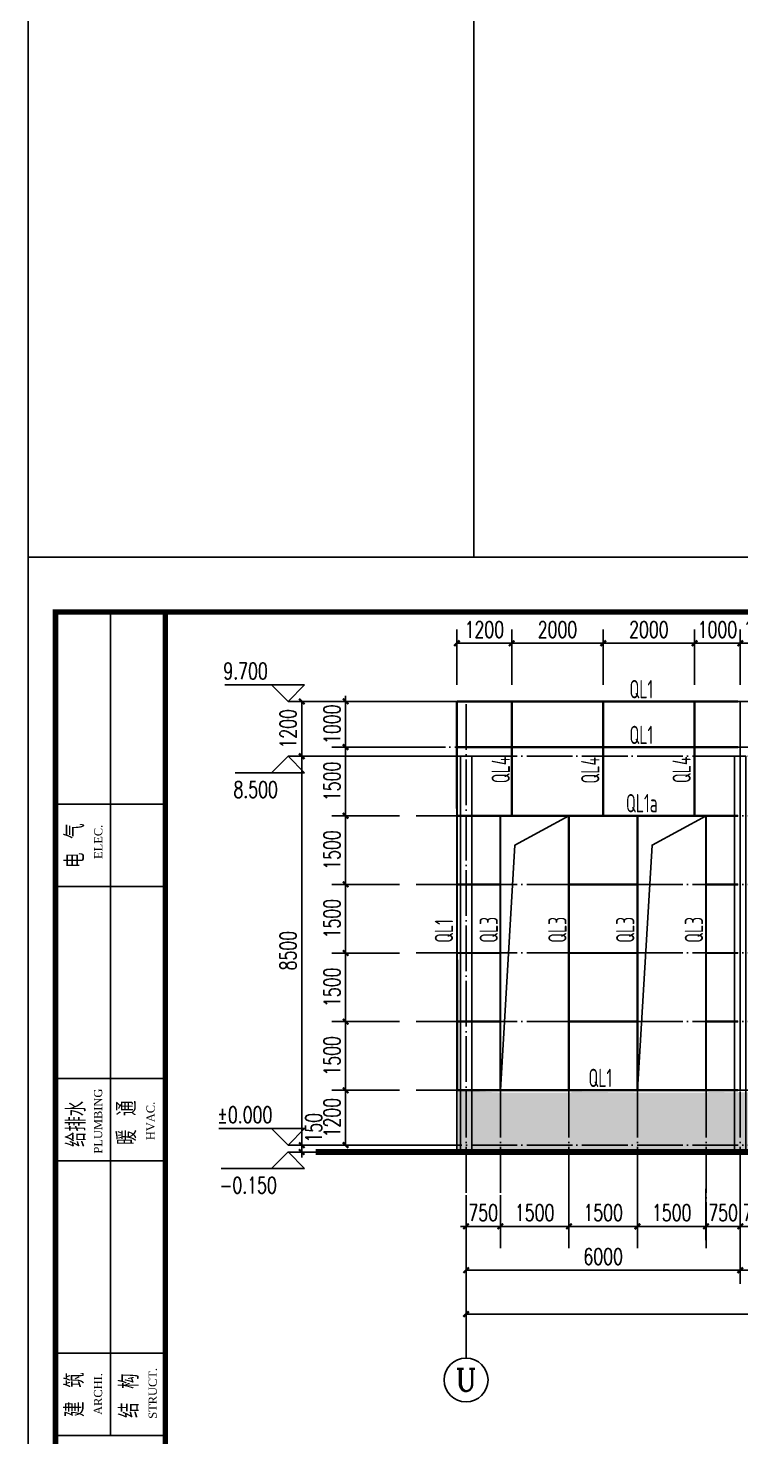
# Model space of a CAD drawing. Extents: x 14207793 to 14719554, y -1675802 to -1228715.
# Drawn here: x 14207793 to 14223388, y -1495722 to -1464928 of the extents above; entities that cross this region are included whole.
import ezdxf
from ezdxf.enums import TextEntityAlignment as Align

# ---------------------------------------------------------------- set-up
doc = ezdxf.new("R2010")
doc.units = 0
doc.header["$LTSCALE"] = 500
doc.header["$MEASUREMENT"] = 0
doc.linetypes.add('DOTE', pattern=[2.42, 2, -0.2, 0.02, -0.2])
doc.layers.get('0').update_dxf_attribs({"linetype": 'CONTINUOUS'})
doc.layers.get('DEFPOINTS').update_dxf_attribs({"color": 140, "linetype": 'CONTINUOUS'})
for name, color, linetype in [('AXIS', 3, 'CONTINUOUS'), ('AXIS_TEXT', 7, 'CONTINUOUS'), ('DIM_ELEV', 3, 'CONTINUOUS'), ('DOTE', 8, 'DOTE'), ('LAYER1', 150, 'CONTINUOUS'), ('PUB_DIM', 3, 'CONTINUOUS'), ('PUB_TEXT', 6, 'CONTINUOUS'), ('PUB_TITLE', 4, 'CONTINUOUS')]:
    doc.layers.add(name, color=color, linetype=linetype)
doc.styles.add('_TCH_AXIS', font='COMPLEX', dxfattribs={"bigfont": 'GBCBIG'})
doc.styles.add('_TCH_DIM', font='SIMPLEX', dxfattribs={"bigfont": 'GBCBIG'})
doc.styles.add('_TCH_DIM_T3', font='SIMPLEX', dxfattribs={"width": 0.705882, "bigfont": 'GBCBIG'})
doc.styles.add('GHF', font='TIMES.TTF')
doc.styles.add('HZ', font='txt', dxfattribs={"width": 0.8, "bigfont": 'hztxt'})
doc.styles.add('TSSD_REIN', font='Tssdeng.shx', dxfattribs={"width": 0.65, "bigfont": 'hztxt.shx'})
doc.dimstyles.new('_TCH_ARCH&&120', dxfattribs={"dimtxt": 357, "dimasz": 120, "dimexe": 300, "dimexo": 360, "dimgap": 120, "dimtad": 1, "dimdec": 0, "dimzin": 0, "dimdsep": 46, "dimtxsty": '_TCH_DIM_T3', "dimblk": 'ARCHTICK', "dimcen": 0.09, "dimclrt": 7, "dimazin": 2, "dimtfac": 1, "dimtdec": 0, "dimtix": 1, "dimtmove": 2, "dimatfit": 3, "dimfxl": 0, "dimtolj": 1, "dimtzin": 0, "dimarcsym": 0})

# ---------------------------------------------------------------- blocks, each defined once
blk = doc.blocks.new('_ArchTick')
at = {"color": 0, "linetype": 'ByBlock', "const_width": 0.4}
blk.add_lwpolyline([(-0.5, -0.5), (0.5, 0.5)], dxfattribs=at)
blk = doc.blocks.new('*D200')
at = {"layer": 'DEFPOINTS', "color": 0}
for p in [(14214740, -1488146), (14216282, -1488146), (14216282, -1489346)]:
    blk.add_point(p, dxfattribs=at)
at = {"layer": 'PUB_DIM', "color": 0, "lineweight": -2}
for p, q in [((14215922, -1488146), (14214440, -1488146)), ((14214740, -1489346), (14214740, -1488146)), ((14215922, -1489346), (14214440, -1489346))]:
    blk.add_line(p, q, dxfattribs=at)
at = {"layer": 'PUB_DIM', "color": 0, "lineweight": -2, "xscale": 120, "yscale": 120, "zscale": 120}
for p, rotation in [((14214740, -1488146), 90), ((14214740, -1489346), 270)]:
    blk.add_blockref('_ArchTick', p, dxfattribs=dict(at, rotation=rotation))
at = {"layer": 'PUB_DIM', "color": 7, "insert": (14214442, -1488745), "char_height": 357, "attachment_point": 5, "rotation": 90, "style": '_TCH_DIM_T3'}
blk.add_mtext('\\A1;1200', dxfattribs=at)
blk = doc.blocks.new('*D201')
at = {"layer": 'DEFPOINTS', "color": 0}
for p in [(14214740, -1486646), (14216282, -1486646), (14216282, -1488146)]:
    blk.add_point(p, dxfattribs=at)
at = {"layer": 'PUB_DIM', "color": 0, "lineweight": -2}
for p, q in [((14215922, -1486646), (14214440, -1486646)), ((14214740, -1488146), (14214740, -1486646)), ((14215922, -1488146), (14214440, -1488146))]:
    blk.add_line(p, q, dxfattribs=at)
at = {"layer": 'PUB_DIM', "color": 0, "lineweight": -2, "xscale": 120, "yscale": 120, "zscale": 120}
for p, rotation in [((14214740, -1486646), 90), ((14214740, -1488146), 270)]:
    blk.add_blockref('_ArchTick', p, dxfattribs=dict(at, rotation=rotation))
at = {"layer": 'PUB_DIM', "color": 7, "insert": (14214442, -1487395), "char_height": 357, "attachment_point": 5, "rotation": 90, "style": '_TCH_DIM_T3'}
blk.add_mtext('\\A1;1500', dxfattribs=at)
blk = doc.blocks.new('*D202')
at = {"layer": 'DEFPOINTS', "color": 0}
for p in [(14214740, -1480646), (14216282, -1480646), (14216282, -1482146)]:
    blk.add_point(p, dxfattribs=at)
at = {"layer": 'PUB_DIM', "color": 0, "lineweight": -2}
for p, q in [((14215922, -1480646), (14214440, -1480646)), ((14214740, -1482146), (14214740, -1480646)), ((14215922, -1482146), (14214440, -1482146))]:
    blk.add_line(p, q, dxfattribs=at)
at = {"layer": 'PUB_DIM', "color": 0, "lineweight": -2, "xscale": 120, "yscale": 120, "zscale": 120}
for p, rotation in [((14214740, -1480646), 90), ((14214740, -1482146), 270)]:
    blk.add_blockref('_ArchTick', p, dxfattribs=dict(at, rotation=rotation))
at = {"layer": 'PUB_DIM', "color": 7, "insert": (14214442, -1481395), "char_height": 357, "attachment_point": 5, "rotation": 90, "style": '_TCH_DIM_T3'}
blk.add_mtext('\\A1;1500', dxfattribs=at)
blk = doc.blocks.new('*D203')
at = {"layer": 'DEFPOINTS', "color": 0}
for p in [(14213780, -1489346), (14216642, -1489346), (14216642, -1489496)]:
    blk.add_point(p, dxfattribs=at)
at = {"layer": 'PUB_DIM', "color": 0, "lineweight": -2}
for p, q in [((14216282, -1489346), (14213480, -1489346)), ((14216282, -1489496), (14213480, -1489496)), ((14213780, -1489346), (14213780, -1489226)), ((14213780, -1489496), (14213780, -1489346)), ((14213780, -1489496), (14213780, -1489616))]:
    blk.add_line(p, q, dxfattribs=at)
at = {"layer": 'PUB_DIM', "color": 0, "lineweight": -2, "xscale": 120, "yscale": 120, "zscale": 120}
for p, rotation in [((14213780, -1489346), 270), ((14213780, -1489496), 90)]:
    blk.add_blockref('_ArchTick', p, dxfattribs=dict(at, rotation=rotation))
at = {"layer": 'PUB_DIM', "color": 7, "insert": (14214043, -1488967), "char_height": 357, "attachment_point": 5, "rotation": 90, "style": '_TCH_DIM_T3'}
blk.add_mtext('\\A1;150', dxfattribs=at)
blk = doc.blocks.new('*D204')
at = {"layer": 'DEFPOINTS', "color": 0}
for p in [(14213780, -1480846), (14216642, -1480846), (14216642, -1489346)]:
    blk.add_point(p, dxfattribs=at)
at = {"layer": 'PUB_DIM', "color": 0, "lineweight": -2}
for p, q in [((14216282, -1480846), (14213480, -1480846)), ((14213780, -1489346), (14213780, -1480846)), ((14216282, -1489346), (14213480, -1489346))]:
    blk.add_line(p, q, dxfattribs=at)
at = {"layer": 'PUB_DIM', "color": 0, "lineweight": -2, "xscale": 120, "yscale": 120, "zscale": 120}
for p, rotation in [((14213780, -1480846), 90), ((14213780, -1489346), 270)]:
    blk.add_blockref('_ArchTick', p, dxfattribs=dict(at, rotation=rotation))
at = {"layer": 'PUB_DIM', "color": 7, "insert": (14213482, -1485095), "char_height": 357, "attachment_point": 5, "rotation": 90, "style": '_TCH_DIM_T3'}
blk.add_mtext('\\A1;8500', dxfattribs=at)
blk = doc.blocks.new('*D205')
at = {"layer": 'DEFPOINTS', "color": 0}
for p in [(14213780, -1479646), (14216642, -1479646), (14216642, -1480846)]:
    blk.add_point(p, dxfattribs=at)
at = {"layer": 'PUB_DIM', "color": 0, "lineweight": -2}
for p, q in [((14216282, -1479646), (14213480, -1479646)), ((14213780, -1480846), (14213780, -1479646)), ((14216282, -1480846), (14213480, -1480846))]:
    blk.add_line(p, q, dxfattribs=at)
at = {"layer": 'PUB_DIM', "color": 0, "lineweight": -2, "xscale": 120, "yscale": 120, "zscale": 120}
for p, rotation in [((14213780, -1479646), 90), ((14213780, -1480846), 270)]:
    blk.add_blockref('_ArchTick', p, dxfattribs=dict(at, rotation=rotation))
at = {"layer": 'PUB_DIM', "color": 7, "insert": (14213482, -1480245), "char_height": 357, "attachment_point": 5, "rotation": 90, "style": '_TCH_DIM_T3'}
blk.add_mtext('\\A1;1200', dxfattribs=at)
blk = doc.blocks.new('*D218')
at = {"layer": 'AXIS', "color": 0, "lineweight": -2}
for p, q in [((14217375, -1490713), (14217375, -1492380)), ((14223375, -1490713), (14223375, -1492380)), ((14217375, -1492080), (14223375, -1492080))]:
    blk.add_line(p, q, dxfattribs=at)
at = {"layer": 'DEFPOINTS', "color": 0}
for p in [(14217375, -1490353), (14223375, -1490353), (14223375, -1492080)]:
    blk.add_point(p, dxfattribs=at)
at = {"layer": 'AXIS', "color": 0, "lineweight": -2, "xscale": 120, "yscale": 120, "zscale": 120, "rotation": 180}
blk.add_blockref('_ArchTick', (14217375, -1492080), dxfattribs=at)
at = {"layer": 'AXIS', "color": 0, "lineweight": -2, "xscale": 120, "yscale": 120, "zscale": 120}
blk.add_blockref('_ArchTick', (14223375, -1492080), dxfattribs=at)
at = {"layer": 'AXIS', "color": 7, "insert": (14220375, -1491782), "char_height": 357, "attachment_point": 5, "style": '_TCH_DIM_T3'}
blk.add_mtext('\\A1;6000', dxfattribs=at)
blk = doc.blocks.new('*D219')
at = {"layer": 'AXIS', "color": 0, "lineweight": -2}
for p, q in [((14223375, -1490713), (14223375, -1492380)), ((14229375, -1491160), (14229375, -1492380)), ((14223375, -1492080), (14229375, -1492080))]:
    blk.add_line(p, q, dxfattribs=at)
at = {"layer": 'DEFPOINTS', "color": 0}
for p in [(14223375, -1490353), (14229375, -1490800), (14229375, -1492080)]:
    blk.add_point(p, dxfattribs=at)
at = {"layer": 'AXIS', "color": 0, "lineweight": -2, "xscale": 120, "yscale": 120, "zscale": 120, "rotation": 180}
blk.add_blockref('_ArchTick', (14223375, -1492080), dxfattribs=at)
at = {"layer": 'AXIS', "color": 0, "lineweight": -2, "xscale": 120, "yscale": 120, "zscale": 120}
blk.add_blockref('_ArchTick', (14229375, -1492080), dxfattribs=at)
at = {"layer": 'AXIS', "color": 7, "insert": (14226375, -1491782), "char_height": 357, "attachment_point": 5, "style": '_TCH_DIM_T3'}
blk.add_mtext('\\A1;6000', dxfattribs=at)
blk = doc.blocks.new('*D236')
at = {"layer": 'AXIS', "color": 0, "lineweight": -2}
for p, q in [((14217375, -1491907), (14217375, -1493340)), ((14327775, -1491960), (14327775, -1493340)), ((14217375, -1493040), (14327775, -1493040))]:
    blk.add_line(p, q, dxfattribs=at)
at = {"layer": 'DEFPOINTS', "color": 0}
for p in [(14217375, -1491547), (14327775, -1491600), (14327775, -1493040)]:
    blk.add_point(p, dxfattribs=at)
at = {"layer": 'AXIS', "color": 0, "lineweight": -2, "xscale": 120, "yscale": 120, "zscale": 120, "rotation": 180}
blk.add_blockref('_ArchTick', (14217375, -1493040), dxfattribs=at)
at = {"layer": 'AXIS', "color": 0, "lineweight": -2, "xscale": 120, "yscale": 120, "zscale": 120}
blk.add_blockref('_ArchTick', (14327775, -1493040), dxfattribs=at)
at = {"layer": 'AXIS', "color": 7, "insert": (14272575, -1492742), "char_height": 357, "attachment_point": 5, "style": '_TCH_DIM_T3'}
blk.add_mtext('\\A1;110400', dxfattribs=at)
blk = doc.blocks.new('*D237')
at = {"layer": 'AXIS', "color": 0, "lineweight": -2}
for p, q in [((14217375, -1490436), (14217375, -1491421)), ((14218125, -1490436), (14218125, -1491421)), ((14217375, -1491121), (14217255, -1491121)), ((14217375, -1491121), (14218125, -1491121)), ((14218125, -1491121), (14218245, -1491121))]:
    blk.add_line(p, q, dxfattribs=at)
at = {"layer": 'DEFPOINTS', "color": 0}
for p in [(14217375, -1490076), (14218125, -1490076), (14218125, -1491121)]:
    blk.add_point(p, dxfattribs=at)
at = {"layer": 'AXIS', "color": 0, "lineweight": -2, "xscale": 120, "yscale": 120, "zscale": 120}
blk.add_blockref('_ArchTick', (14217375, -1491121), dxfattribs=at)
at = {"layer": 'AXIS', "color": 0, "lineweight": -2, "xscale": 120, "yscale": 120, "zscale": 120, "rotation": 180}
blk.add_blockref('_ArchTick', (14218125, -1491121), dxfattribs=at)
at = {"layer": 'AXIS', "color": 7, "insert": (14217750, -1490822), "char_height": 357, "attachment_point": 5, "style": '_TCH_DIM_T3'}
blk.add_mtext('\\A1;750', dxfattribs=at)
blk = doc.blocks.new('*D238')
at = {"layer": 'AXIS', "color": 0, "lineweight": -2}
for p, q in [((14219625, -1490304), (14219625, -1491421)), ((14218125, -1490436), (14218125, -1491421)), ((14218125, -1491121), (14219625, -1491121))]:
    blk.add_line(p, q, dxfattribs=at)
at = {"layer": 'DEFPOINTS', "color": 0}
for p in [(14218125, -1490076), (14219625, -1489944), (14219625, -1491121)]:
    blk.add_point(p, dxfattribs=at)
at = {"layer": 'AXIS', "color": 0, "lineweight": -2, "xscale": 120, "yscale": 120, "zscale": 120, "rotation": 180}
blk.add_blockref('_ArchTick', (14218125, -1491121), dxfattribs=at)
at = {"layer": 'AXIS', "color": 0, "lineweight": -2, "xscale": 120, "yscale": 120, "zscale": 120}
blk.add_blockref('_ArchTick', (14219625, -1491121), dxfattribs=at)
at = {"layer": 'AXIS', "color": 7, "insert": (14218875, -1490822), "char_height": 357, "attachment_point": 5, "style": '_TCH_DIM_T3'}
blk.add_mtext('\\A1;1500', dxfattribs=at)
blk = doc.blocks.new('*D239')
at = {"layer": 'AXIS', "color": 0, "lineweight": -2}
for p, q in [((14219625, -1490304), (14219625, -1491421)), ((14221125, -1490304), (14221125, -1491421)), ((14219625, -1491121), (14221125, -1491121))]:
    blk.add_line(p, q, dxfattribs=at)
at = {"layer": 'DEFPOINTS', "color": 0}
for p in [(14219625, -1489944), (14221125, -1489944), (14221125, -1491121)]:
    blk.add_point(p, dxfattribs=at)
at = {"layer": 'AXIS', "color": 0, "lineweight": -2, "xscale": 120, "yscale": 120, "zscale": 120, "rotation": 180}
blk.add_blockref('_ArchTick', (14219625, -1491121), dxfattribs=at)
at = {"layer": 'AXIS', "color": 0, "lineweight": -2, "xscale": 120, "yscale": 120, "zscale": 120}
blk.add_blockref('_ArchTick', (14221125, -1491121), dxfattribs=at)
at = {"layer": 'AXIS', "color": 7, "insert": (14220375, -1490822), "char_height": 357, "attachment_point": 5, "style": '_TCH_DIM_T3'}
blk.add_mtext('\\A1;1500', dxfattribs=at)
blk = doc.blocks.new('*D240')
at = {"layer": 'AXIS', "color": 0, "lineweight": -2}
for p, q in [((14221125, -1490304), (14221125, -1491421)), ((14222625, -1490304), (14222625, -1491421)), ((14221125, -1491121), (14222625, -1491121))]:
    blk.add_line(p, q, dxfattribs=at)
at = {"layer": 'DEFPOINTS', "color": 0}
for p in [(14221125, -1489944), (14222625, -1489944), (14222625, -1491121)]:
    blk.add_point(p, dxfattribs=at)
at = {"layer": 'AXIS', "color": 0, "lineweight": -2, "xscale": 120, "yscale": 120, "zscale": 120, "rotation": 180}
blk.add_blockref('_ArchTick', (14221125, -1491121), dxfattribs=at)
at = {"layer": 'AXIS', "color": 0, "lineweight": -2, "xscale": 120, "yscale": 120, "zscale": 120}
blk.add_blockref('_ArchTick', (14222625, -1491121), dxfattribs=at)
at = {"layer": 'AXIS', "color": 7, "insert": (14221875, -1490822), "char_height": 357, "attachment_point": 5, "style": '_TCH_DIM_T3'}
blk.add_mtext('\\A1;1500', dxfattribs=at)
blk = doc.blocks.new('*D241')
at = {"layer": 'AXIS', "color": 0, "lineweight": -2}
for p, q in [((14222625, -1490304), (14222625, -1491421)), ((14223375, -1490304), (14223375, -1491421)), ((14222625, -1491121), (14222505, -1491121)), ((14222625, -1491121), (14223375, -1491121)), ((14223375, -1491121), (14223495, -1491121))]:
    blk.add_line(p, q, dxfattribs=at)
at = {"layer": 'DEFPOINTS', "color": 0}
for p in [(14222625, -1489944), (14223375, -1489944), (14223375, -1491121)]:
    blk.add_point(p, dxfattribs=at)
at = {"layer": 'AXIS', "color": 0, "lineweight": -2, "xscale": 120, "yscale": 120, "zscale": 120}
blk.add_blockref('_ArchTick', (14222625, -1491121), dxfattribs=at)
at = {"layer": 'AXIS', "color": 0, "lineweight": -2, "xscale": 120, "yscale": 120, "zscale": 120, "rotation": 180}
blk.add_blockref('_ArchTick', (14223375, -1491121), dxfattribs=at)
at = {"layer": 'AXIS', "color": 7, "insert": (14223000, -1490822), "char_height": 357, "attachment_point": 5, "style": '_TCH_DIM_T3'}
blk.add_mtext('\\A1;750', dxfattribs=at)
blk = doc.blocks.new('*D242')
at = {"layer": 'AXIS', "color": 0, "lineweight": -2}
for p, q in [((14223375, -1490304), (14223375, -1491421)), ((14224125, -1490304), (14224125, -1491421)), ((14223375, -1491121), (14223255, -1491121)), ((14223375, -1491121), (14224125, -1491121)), ((14224125, -1491121), (14224245, -1491121))]:
    blk.add_line(p, q, dxfattribs=at)
at = {"layer": 'DEFPOINTS', "color": 0}
for p in [(14223375, -1489944), (14224125, -1489944), (14224125, -1491121)]:
    blk.add_point(p, dxfattribs=at)
at = {"layer": 'AXIS', "color": 0, "lineweight": -2, "xscale": 120, "yscale": 120, "zscale": 120}
blk.add_blockref('_ArchTick', (14223375, -1491121), dxfattribs=at)
at = {"layer": 'AXIS', "color": 0, "lineweight": -2, "xscale": 120, "yscale": 120, "zscale": 120, "rotation": 180}
blk.add_blockref('_ArchTick', (14224125, -1491121), dxfattribs=at)
at = {"layer": 'AXIS', "color": 7, "insert": (14223750, -1490822), "char_height": 357, "attachment_point": 5, "style": '_TCH_DIM_T3'}
blk.add_mtext('\\A1;750', dxfattribs=at)
blk = doc.blocks.new('*D323')
at = {"layer": 'DEFPOINTS', "color": 0}
for p in [(14214740, -1479646), (14216282, -1479646), (14216282, -1480646)]:
    blk.add_point(p, dxfattribs=at)
at = {"layer": 'PUB_DIM', "color": 0, "lineweight": -2}
for p, q in [((14215922, -1479646), (14214440, -1479646)), ((14214740, -1479646), (14214740, -1479526)), ((14214740, -1480646), (14214740, -1479646)), ((14215922, -1480646), (14214440, -1480646)), ((14214740, -1480646), (14214740, -1480766))]:
    blk.add_line(p, q, dxfattribs=at)
at = {"layer": 'PUB_DIM', "color": 0, "lineweight": -2, "xscale": 120, "yscale": 120, "zscale": 120}
for p, rotation in [((14214740, -1479646), 270), ((14214740, -1480646), 90)]:
    blk.add_blockref('_ArchTick', p, dxfattribs=dict(at, rotation=rotation))
at = {"layer": 'PUB_DIM', "color": 7, "insert": (14214442, -1480145), "char_height": 357, "attachment_point": 5, "rotation": 90, "style": '_TCH_DIM_T3'}
blk.add_mtext('\\A1;1000', dxfattribs=at)
blk = doc.blocks.new('*D324')
at = {"layer": 'DEFPOINTS', "color": 0}
for p in [(14214740, -1485146), (14216282, -1485146), (14216282, -1486646)]:
    blk.add_point(p, dxfattribs=at)
at = {"layer": 'PUB_DIM', "color": 0, "lineweight": -2}
for p, q in [((14215922, -1485146), (14214440, -1485146)), ((14214740, -1486646), (14214740, -1485146)), ((14215922, -1486646), (14214440, -1486646))]:
    blk.add_line(p, q, dxfattribs=at)
at = {"layer": 'PUB_DIM', "color": 0, "lineweight": -2, "xscale": 120, "yscale": 120, "zscale": 120}
for p, rotation in [((14214740, -1485146), 90), ((14214740, -1486646), 270)]:
    blk.add_blockref('_ArchTick', p, dxfattribs=dict(at, rotation=rotation))
at = {"layer": 'PUB_DIM', "color": 7, "insert": (14214442, -1485895), "char_height": 357, "attachment_point": 5, "rotation": 90, "style": '_TCH_DIM_T3'}
blk.add_mtext('\\A1;1500', dxfattribs=at)
blk = doc.blocks.new('*D325')
at = {"layer": 'DEFPOINTS', "color": 0}
for p in [(14214740, -1483646), (14216282, -1483646), (14216282, -1485146)]:
    blk.add_point(p, dxfattribs=at)
at = {"layer": 'PUB_DIM', "color": 0, "lineweight": -2}
for p, q in [((14215922, -1483646), (14214440, -1483646)), ((14214740, -1485146), (14214740, -1483646)), ((14215922, -1485146), (14214440, -1485146))]:
    blk.add_line(p, q, dxfattribs=at)
at = {"layer": 'PUB_DIM', "color": 0, "lineweight": -2, "xscale": 120, "yscale": 120, "zscale": 120}
for p, rotation in [((14214740, -1483646), 90), ((14214740, -1485146), 270)]:
    blk.add_blockref('_ArchTick', p, dxfattribs=dict(at, rotation=rotation))
at = {"layer": 'PUB_DIM', "color": 7, "insert": (14214442, -1484395), "char_height": 357, "attachment_point": 5, "rotation": 90, "style": '_TCH_DIM_T3'}
blk.add_mtext('\\A1;1500', dxfattribs=at)
blk = doc.blocks.new('*D326')
at = {"layer": 'DEFPOINTS', "color": 0}
for p in [(14214740, -1482146), (14216282, -1482146), (14216282, -1483646)]:
    blk.add_point(p, dxfattribs=at)
at = {"layer": 'PUB_DIM', "color": 0, "lineweight": -2}
for p, q in [((14215922, -1482146), (14214440, -1482146)), ((14214740, -1483646), (14214740, -1482146)), ((14215922, -1483646), (14214440, -1483646))]:
    blk.add_line(p, q, dxfattribs=at)
at = {"layer": 'PUB_DIM', "color": 0, "lineweight": -2, "xscale": 120, "yscale": 120, "zscale": 120}
for p, rotation in [((14214740, -1482146), 90), ((14214740, -1483646), 270)]:
    blk.add_blockref('_ArchTick', p, dxfattribs=dict(at, rotation=rotation))
at = {"layer": 'PUB_DIM', "color": 7, "insert": (14214442, -1482895), "char_height": 357, "attachment_point": 5, "rotation": 90, "style": '_TCH_DIM_T3'}
blk.add_mtext('\\A1;1500', dxfattribs=at)
blk = doc.blocks.new('*D863')
at = {"layer": 'DEFPOINTS', "color": 0}
for p in [(14218375, -1478375), (14217175, -1479646), (14218375, -1479646)]:
    blk.add_point(p, dxfattribs=at)
at = {"layer": 'PUB_DIM', "color": 0, "lineweight": -2}
for p, q in [((14217175, -1479286), (14217175, -1478075)), ((14218375, -1479286), (14218375, -1478075)), ((14217175, -1478375), (14218375, -1478375))]:
    blk.add_line(p, q, dxfattribs=at)
at = {"layer": 'PUB_DIM', "color": 0, "lineweight": -2, "xscale": 120, "yscale": 120, "zscale": 120, "rotation": 180}
blk.add_blockref('_ArchTick', (14217175, -1478375), dxfattribs=at)
at = {"layer": 'PUB_DIM', "color": 0, "lineweight": -2, "xscale": 120, "yscale": 120, "zscale": 120}
blk.add_blockref('_ArchTick', (14218375, -1478375), dxfattribs=at)
at = {"layer": 'PUB_DIM', "color": 7, "insert": (14217775, -1478076), "char_height": 357, "attachment_point": 5, "style": '_TCH_DIM_T3'}
blk.add_mtext('\\A1;1200', dxfattribs=at)
blk = doc.blocks.new('*D864')
at = {"layer": 'DEFPOINTS', "color": 0}
for p in [(14220375, -1478375), (14218375, -1479646), (14220375, -1479646)]:
    blk.add_point(p, dxfattribs=at)
at = {"layer": 'PUB_DIM', "color": 0, "lineweight": -2}
for p, q in [((14218375, -1479286), (14218375, -1478075)), ((14220375, -1479286), (14220375, -1478075)), ((14218375, -1478375), (14220375, -1478375))]:
    blk.add_line(p, q, dxfattribs=at)
at = {"layer": 'PUB_DIM', "color": 0, "lineweight": -2, "xscale": 120, "yscale": 120, "zscale": 120, "rotation": 180}
blk.add_blockref('_ArchTick', (14218375, -1478375), dxfattribs=at)
at = {"layer": 'PUB_DIM', "color": 0, "lineweight": -2, "xscale": 120, "yscale": 120, "zscale": 120}
blk.add_blockref('_ArchTick', (14220375, -1478375), dxfattribs=at)
at = {"layer": 'PUB_DIM', "color": 7, "insert": (14219375, -1478076), "char_height": 357, "attachment_point": 5, "style": '_TCH_DIM_T3'}
blk.add_mtext('\\A1;2000', dxfattribs=at)
blk = doc.blocks.new('*D865')
at = {"layer": 'DEFPOINTS', "color": 0}
for p in [(14222375, -1478375), (14220375, -1479646), (14222375, -1479646)]:
    blk.add_point(p, dxfattribs=at)
at = {"layer": 'PUB_DIM', "color": 0, "lineweight": -2}
for p, q in [((14220375, -1479286), (14220375, -1478075)), ((14222375, -1479286), (14222375, -1478075)), ((14220375, -1478375), (14222375, -1478375))]:
    blk.add_line(p, q, dxfattribs=at)
at = {"layer": 'PUB_DIM', "color": 0, "lineweight": -2, "xscale": 120, "yscale": 120, "zscale": 120, "rotation": 180}
blk.add_blockref('_ArchTick', (14220375, -1478375), dxfattribs=at)
at = {"layer": 'PUB_DIM', "color": 0, "lineweight": -2, "xscale": 120, "yscale": 120, "zscale": 120}
blk.add_blockref('_ArchTick', (14222375, -1478375), dxfattribs=at)
at = {"layer": 'PUB_DIM', "color": 7, "insert": (14221375, -1478076), "char_height": 357, "attachment_point": 5, "style": '_TCH_DIM_T3'}
blk.add_mtext('\\A1;2000', dxfattribs=at)
blk = doc.blocks.new('*D866')
at = {"layer": 'DEFPOINTS', "color": 0}
for p in [(14223375, -1478375), (14222375, -1479646), (14223375, -1479646)]:
    blk.add_point(p, dxfattribs=at)
at = {"layer": 'PUB_DIM', "color": 0, "lineweight": -2}
for p, q in [((14222375, -1479286), (14222375, -1478075)), ((14223375, -1479286), (14223375, -1478075)), ((14222375, -1478375), (14222255, -1478375)), ((14222375, -1478375), (14223375, -1478375)), ((14223375, -1478375), (14223495, -1478375))]:
    blk.add_line(p, q, dxfattribs=at)
at = {"layer": 'PUB_DIM', "color": 0, "lineweight": -2, "xscale": 120, "yscale": 120, "zscale": 120}
blk.add_blockref('_ArchTick', (14222375, -1478375), dxfattribs=at)
at = {"layer": 'PUB_DIM', "color": 0, "lineweight": -2, "xscale": 120, "yscale": 120, "zscale": 120, "rotation": 180}
blk.add_blockref('_ArchTick', (14223375, -1478375), dxfattribs=at)
at = {"layer": 'PUB_DIM', "color": 7, "insert": (14222875, -1478076), "char_height": 357, "attachment_point": 5, "style": '_TCH_DIM_T3'}
blk.add_mtext('\\A1;1000', dxfattribs=at)
blk = doc.blocks.new('*D867')
at = {"layer": 'DEFPOINTS', "color": 0}
for p in [(14224375, -1478375), (14223375, -1479646), (14224375, -1479646)]:
    blk.add_point(p, dxfattribs=at)
at = {"layer": 'PUB_DIM', "color": 0, "lineweight": -2}
for p, q in [((14223375, -1479286), (14223375, -1478075)), ((14224375, -1479286), (14224375, -1478075)), ((14223375, -1478375), (14223255, -1478375)), ((14223375, -1478375), (14224375, -1478375)), ((14224375, -1478375), (14224495, -1478375))]:
    blk.add_line(p, q, dxfattribs=at)
at = {"layer": 'PUB_DIM', "color": 0, "lineweight": -2, "xscale": 120, "yscale": 120, "zscale": 120}
blk.add_blockref('_ArchTick', (14223375, -1478375), dxfattribs=at)
at = {"layer": 'PUB_DIM', "color": 0, "lineweight": -2, "xscale": 120, "yscale": 120, "zscale": 120, "rotation": 180}
blk.add_blockref('_ArchTick', (14224375, -1478375), dxfattribs=at)
at = {"layer": 'PUB_DIM', "color": 7, "insert": (14223875, -1478076), "char_height": 357, "attachment_point": 5, "style": '_TCH_DIM_T3'}
blk.add_mtext('\\A1;1000', dxfattribs=at)

msp = doc.modelspace()

# ---------------------------------------------------------------- hatches: boundary and pattern name
h = msp.add_hatch()
h.set_pattern_fill('AR-B816', color=146, scale=300)
h.set_pattern_definition([(0, (14098172.5, -1391979.55), (0, 363.9312), []), (90, (14098172.5, -1391979.55), (-363.9312, 363.9312), [363.9312, -363.9312])])
h.paths.add_polyline_path([(14227125.29, -1488145.5), (14225675.29, -1488145.5), (14225675.29, -1488195.5), (14224075.29, -1488195.5), (14222675.29, -1488185.36), (14222675.29, -1488195.5), (14221075.29, -1488195.5), (14219675.29, -1488177.55), (14219675.29, -1488195.5), (14218075.29, -1488195.5), (14217175.29, -1488145.5), (14217175.29, -1489495.5), (14226375.29, -1489495.5), (14226375.29, -1489345.5), (14227125.29, -1489345.5)])
h.paths.add_polyline_path([(14230125.29, -1488145.5), (14228625.29, -1488145.5), (14228625.29, -1489345.5), (14230125.29, -1489345.5)])
h.paths.add_polyline_path([(14266125.29, -1488145.5), (14264675.29, -1488145.5), (14264675.29, -1488195.5), (14263075.29, -1488195.5), (14261675.29, -1488193.04), (14261675.29, -1488195.5), (14260075.29, -1488195.5), (14258675.29, -1488192.75), (14258675.29, -1488195.5), (14257075.29, -1488195.5), (14255675.29, -1488192.38), (14255675.29, -1488195.5), (14254075.29, -1488195.5), (14252675.29, -1488191.9), (14252675.29, -1488195.5), (14251075.29, -1488195.5), (14249675.29, -1488191.24), (14249675.29, -1488195.5), (14248075.29, -1488195.5), (14246675.29, -1488190.3), (14246675.29, -1488195.5), (14245075.29, -1488195.5), (14243675.29, -1488188.8), (14243675.29, -1488195.5), (14242075.29, -1488195.5), (14240675.29, -1488186.1), (14240675.29, -1488195.5), (14239075.29, -1488195.5), (14237675.29, -1488179.77), (14237675.29, -1488195.5), (14236075.29, -1488195.5), (14234625.29, -1488145.5), (14234625.29, -1489345.5), (14235375.29, -1489345.5), (14235375.29, -1489495.5), (14265375.29, -1489495.5), (14265375.29, -1489345.5), (14266125.29, -1489345.5)])
h.paths.add_polyline_path([(14272125.29, -1488145.5), (14270625.29, -1488145.5), (14270625.29, -1489345.5), (14272125.29, -1489345.5)])

# ---------------------------------------------------------------- linework, layer by layer
at = {"color": 4}
for p, q in [((14208392.5, -1477690), (14210792.5, -1477690)), ((14209592.5, -1495690), (14209592.5, -1477690)), ((14210792.5, -1481890), (14208392.5, -1481890)), ((14210792.5, -1483690), (14208392.5, -1483690)), ((14210792.5, -1487890), (14208392.5, -1487890)), ((14210792.5, -1489690), (14208392.5, -1489690)), ((14210792.5, -1493890), (14208392.5, -1493890)), ((14210792.5, -1495690), (14208392.5, -1495690))]:
    msp.add_line(p, q, dxfattribs=at)
for p, q in [((14217175.29, -1479645.5), (14217175.29, -1489495.5)), ((14217175.29, -1479645.5), (14327975.29, -1479645.5)), ((14217175.29, -1488145.5), (14227125.29, -1488145.5))]:
    msp.add_line(p, q)
at = {"color": 6}
msp.add_lwpolyline([(14207792.5, -1463372.5), (14217542.5, -1463372.5), (14217542.5, -1476490), (14207792.5, -1476490)], close=True, dxfattribs=at)
at = {"color": 4, "const_width": 120, "elevation": 1200}
msp.add_lwpolyline([(14208392.5, -1477690), (14210792.5, -1477690), (14210792.5, -1496530), (14208392.5, -1496530)], close=True, dxfattribs=at)
at = {"color": 3, "const_width": 50}
for points in [[(14223325.29, -1479645.5), (14217175.29, -1479645.5)], [(14217175.29, -1479645.5), (14217178.01, -1488145.65)], [(14218375.29, -1479645.5), (14218375.29, -1482145.5)], [(14220375.29, -1479645.5), (14220375.29, -1482145.5)], [(14222375.29, -1479645.5), (14222375.29, -1482145.5)], [(14223325.29, -1480645.5), (14217175.29, -1480645.5)], [(14223325.29, -1482145.5), (14217175.29, -1482145.5)], [(14218125.29, -1482145.5), (14218125.29, -1488145.5)], [(14219625.29, -1482145.5), (14219625.29, -1488145.5)], [(14221125.29, -1482145.5), (14221125.29, -1488145.5)], [(14222625.29, -1482145.5), (14222625.29, -1488145.5)], [(14218125.29, -1483645.5), (14217175.29, -1483645.5)], [(14221125.29, -1483645.5), (14219625.29, -1483645.5)], [(14223325.29, -1483645.5), (14222625.29, -1483645.5)], [(14218125.29, -1485145.5), (14217175.29, -1485145.5)], [(14221125.29, -1485145.5), (14219625.29, -1485145.5)], [(14223325.29, -1485145.5), (14222625.29, -1485145.5)], [(14218125.29, -1486645.5), (14217175.29, -1486645.5)], [(14221125.29, -1486645.5), (14219625.29, -1486645.5)], [(14223325.29, -1486645.5), (14222625.29, -1486645.5)], [(14223325.29, -1488145.5), (14217175.29, -1488145.5)]]:
    msp.add_lwpolyline(points, dxfattribs=at)
for points in [[(14217175.29, -1489495.5), (14217175.29, -1479645.5), (14319575.29, -1479645.5), (14319575.29, -1489495.5)], [(14223375.29, -1479645.5), (14223375.29, -1488145.5)]]:
    msp.add_lwpolyline(points)
for points in [[(14217250.29, -1480845.5), (14217500.29, -1480845.5), (14217500.29, -1489495.5), (14217250.29, -1489495.5)], [(14223250.29, -1480845.5), (14223500.29, -1480845.5), (14223500.29, -1489495.5), (14223250.29, -1489495.5)]]:
    msp.add_lwpolyline(points, close=True)
at = {"color": 6}
for points in [[(14218125.29, -1488145.5), (14218445.15, -1482785.5), (14219625.29, -1482145.5)], [(14221125.29, -1488145.5), (14221445.15, -1482785.5), (14222625.29, -1482145.5)]]:
    msp.add_lwpolyline(points, dxfattribs=at)
at = {"const_width": 130}
msp.add_lwpolyline([(14329907.65, -1489495.5), (14214085.15, -1489495.5)], dxfattribs=at)
at = {"layer": 'AXIS'}
msp.add_line((14217375.29, -1491600), (14217375.29, -1494000), dxfattribs=at)
msp.add_circle((14217375.29, -1494480), 480, dxfattribs=at)
at = {"layer": 'DIM_ELEV'}
for p, q in [((14213840, -1479285.5), (14212100, -1479285.5)), ((14213480, -1479645.5), (14213120, -1479285.5)), ((14213480, -1479645.5), (14213840, -1479285.5)), ((14213480, -1480845.5), (14213120, -1481205.5)), ((14213480, -1480845.5), (14213840, -1481205.5)), ((14213840, -1481205.5), (14212320.8, -1481205.5)), ((14213840, -1488985.5), (14211962, -1488985.5)), ((14213480, -1489345.5), (14213120, -1488985.5)), ((14213480, -1489345.5), (14213840, -1488985.5)), ((14213480, -1489495.5), (14213120, -1489855.5)), ((14213480, -1489495.5), (14213840, -1489855.5)), ((14213840, -1489855.5), (14212017.2, -1489855.5))]:
    msp.add_line(p, q, dxfattribs=at)
at = {"layer": 'DOTE'}
for p, q in [((14216281.78, -1479645.5), (14328335.29, -1479645.5)), ((14217375.29, -1491595.5), (14217375.29, -1479645.5)), ((14218375.29, -1482145.5), (14218375.29, -1479645.5)), ((14220375.29, -1482159.31), (14220375.29, -1479645.5)), ((14222375.29, -1482145.5), (14222375.29, -1479645.5)), ((14223375.29, -1491595.5), (14223375.29, -1479645.5)), ((14215921.78, -1480645.5), (14328338.52, -1480645.5)), ((14216281.78, -1480845.5), (14328335.29, -1480845.5)), ((14216281.78, -1482145.5), (14328335.29, -1482145.5)), ((14216281.78, -1482145.5), (14328335.29, -1482145.5)), ((14218125.29, -1491595.5), (14218125.29, -1482145.5)), ((14219625.29, -1491595.5), (14219625.29, -1482145.5)), ((14221125.29, -1491595.5), (14221125.29, -1482145.5)), ((14222625.29, -1491595.5), (14222625.29, -1482145.5)), ((14216281.78, -1483645.5), (14328335.29, -1483645.5)), ((14216281.78, -1485145.5), (14328335.29, -1485145.5)), ((14216281.78, -1486645.5), (14328335.29, -1486645.5)), ((14216281.78, -1488145.5), (14328335.29, -1488145.5)), ((14216281.78, -1489345.5), (14328335.29, -1489345.5))]:
    msp.add_line(p, q, dxfattribs=at)
at = {"layer": 'PUB_TITLE'}
msp.add_lwpolyline([(14350472.5, -1476490), (14207792.5, -1476490), (14207792.5, -1526890), (14350472.5, -1526890)], close=True, dxfattribs=at)
at = {"layer": 'PUB_TITLE', "const_width": 120}
msp.add_lwpolyline([(14349272.5, -1477690), (14210792.5, -1477690), (14210792.5, -1525690), (14349272.5, -1525690)], close=True, dxfattribs=at)

# ---------------------------------------------------------------- texts
at = {"color": 2, "style": 'HZ', "width": 0.8}
for s, p in [('电 气', (14209021.52, -1483285.36)), ('给排水', (14209051.88, -1489386.57)), ('暖 通', (14210159.94, -1489340.77)), ('建 筑', (14209020.38, -1495285.64)), ('结 构', (14210213.91, -1495309.8))]:
    msp.add_text(s, height=420, rotation=90, dxfattribs=at).set_placement(p)
at = {"color": 2, "style": 'GHF'}
for s, p in [('ELEC.', (14209416.65, -1483089.01)), ('PLUMBING', (14209412.29, -1489530.5)), ('HVAC.', (14210560.59, -1489237.41)), ('ARCHI.', (14209411.14, -1495243.31)), ('STRUCT.', (14210607.99, -1495327.93))]:
    msp.add_text(s, height=180, rotation=90, dxfattribs=at).set_placement(p)
at = {"layer": 'AXIS_TEXT', "style": '_TCH_AXIS'}
msp.add_text('U', height=486.62, dxfattribs=at).set_placement((14217143.56, -1494723.31), (14217607.01, -1494723.31), align=Align.FIT)
at = {"layer": 'LAYER1', "color": 3, "style": 'TSSD_REIN', "width": 0.65}
for s, p in [('QL1', (14220950.46, -1479578.33)), ('QL1', (14220950.46, -1480578.33)), ('QL1a', (14220872.96, -1482070.83)), ('QL1', (14220052.96, -1488075.83))]:
    msp.add_text(s, height=400, dxfattribs=at).set_placement(p)
for s, p in [('QL4', (14218332.79, -1481435)), ('QL4', (14220292.79, -1481442.5)), ('QL4', (14222292.79, -1481432.5)), ('QL1', (14217090.46, -1484925.33)), ('QL3', (14218070.46, -1484925.33)), ('QL3', (14219572.96, -1484925.33)), ('QL3', (14221057.96, -1484925.33)), ('QL3', (14222560.46, -1484925.33))]:
    msp.add_text(s, height=400, rotation=90, dxfattribs=at).set_placement(p)
at = {"layer": 'PUB_TEXT', "style": '_TCH_DIM', "width": 0.705882}
for s, p in [('9.700', (14212064, -1479159.5)), ('8.500', (14212284.8, -1481751.5)), ('%%P0.000', (14211926, -1488859.5)), ('-0.150', (14211981.2, -1490401.5))]:
    msp.add_text(s, height=357, dxfattribs=at).set_placement(p)

# ---------------------------------------------------------------- dimensions: what is measured, and where the dimension line sits
at = {"layer": 'AXIS'}
for base, p1, p2, picture, middle in [((14218125.29, -1491121), (14217375.29, -1490076), (14218125.29, -1490076), '*D237', (14217750.29, -1490822.5)), ((14219625.29, -1491121), (14218125.29, -1490076), (14219625.29, -1489943.5), '*D238', (14218875.29, -1490822.5)), ((14221125.29, -1491121), (14219625.29, -1489943.5), (14221125.29, -1489943.5), '*D239', (14220375.29, -1490822.5)), ((14222625.29, -1491121), (14221125.29, -1489943.5), (14222625.29, -1489943.5), '*D240', (14221875.29, -1490822.5)), ((14223375.29, -1491121), (14222625.29, -1489943.5), (14223375.29, -1489943.5), '*D241', (14223000.29, -1490822.5)), ((14224125.29, -1491121), (14223375.29, -1489943.5), (14224125.29, -1489943.5), '*D242', (14223750.29, -1490822.5)), ((14223375.29, -1492080.5), (14217375.29, -1490353), (14223375.29, -1490353), '*D218', (14220375.29, -1491782)), ((14229375.29, -1492080.5), (14223375.29, -1490353), (14229375.29, -1490800.5), '*D219', (14226375.29, -1491782)), ((14327775.29, -1493040), (14217375.29, -1491546.75), (14327775.29, -1491600), '*D236', (14272575.29, -1492741.5))]:
    dim = msp.add_linear_dim(base=base, p1=p1, p2=p2, dimstyle='_TCH_ARCH&&120', dxfattribs=at)
    dim.commit()
    dim.dimension.update_dxf_attribs({"geometry": picture, "text_midpoint": middle})
at = {"layer": 'PUB_DIM'}
for base, p1, p2, picture, middle in [((14218375.29, -1478375), (14217175.29, -1479645.5), (14218375.29, -1479645.5), '*D863', (14217775.29, -1478076.5)), ((14220375.29, -1478375), (14218375.29, -1479645.5), (14220375.29, -1479645.5), '*D864', (14219375.29, -1478076.5)), ((14222375.29, -1478375), (14220375.29, -1479645.5), (14222375.29, -1479645.5), '*D865', (14221375.29, -1478076.5)), ((14223375.29, -1478375), (14222375.29, -1479645.5), (14223375.29, -1479645.5), '*D866', (14222875.29, -1478076.5)), ((14224375.29, -1478375), (14223375.29, -1479645.5), (14224375.29, -1479645.5), '*D867', (14223875.29, -1478076.5))]:
    dim = msp.add_linear_dim(base=base, p1=p1, p2=p2, dimstyle='_TCH_ARCH&&120', dxfattribs=at)
    dim.commit()
    dim.dimension.update_dxf_attribs({"geometry": picture, "text_midpoint": middle})
for p1, p2, distance, picture, middle in [((14216641.78, -1480845.5), (14216641.78, -1479645.5), 2861.78, '*D205', (14213481.5, -1480245.5)), ((14216281.78, -1482145.5), (14216281.78, -1480645.5), 1541.78, '*D202', (14214441.5, -1481395.5)), ((14216641.78, -1489345.5), (14216641.78, -1480845.5), 2861.78, '*D204', (14213481.5, -1485095.5)), ((14216281.78, -1483645.5), (14216281.78, -1482145.5), 1541.78, '*D326', (14214441.5, -1482895.5)), ((14216281.78, -1485145.5), (14216281.78, -1483645.5), 1541.78, '*D325', (14214441.5, -1484395.5)), ((14216281.78, -1486645.5), (14216281.78, -1485145.5), 1541.78, '*D324', (14214441.5, -1485895.5)), ((14216281.78, -1488145.5), (14216281.78, -1486645.5), 1541.78, '*D201', (14214441.5, -1487395.5)), ((14216281.78, -1489345.5), (14216281.78, -1488145.5), 1541.78, '*D200', (14214441.5, -1488745.5))]:
    dim = msp.add_aligned_dim(p1=p1, p2=p2, distance=distance, dimstyle='_TCH_ARCH&&120', dxfattribs=at)
    dim.commit()
    dim.dimension.update_dxf_attribs({"geometry": picture, "text_midpoint": middle})
dim = msp.add_linear_dim(base=(14214740, -1479645.5), p1=(14216281.78, -1480645.5), p2=(14216281.78, -1479645.5), angle=90, dimstyle='_TCH_ARCH&&120', dxfattribs=at)
dim.commit()
dim.dimension.update_dxf_attribs({"geometry": '*D323', "text_midpoint": (14214441.5, -1480145.5)})
dim = msp.add_linear_dim(base=(14213780, -1489345.5), p1=(14216641.78, -1489495.5), p2=(14216641.78, -1489345.5), angle=90, dimstyle='_TCH_ARCH&&120', dxfattribs=at)
dim.commit()
dim.dimension.update_dxf_attribs({"geometry": '*D203', "text_midpoint": (14214042.97, -1488966.54), "dimtype": 161})

doc.saveas('drawing.dxf')
